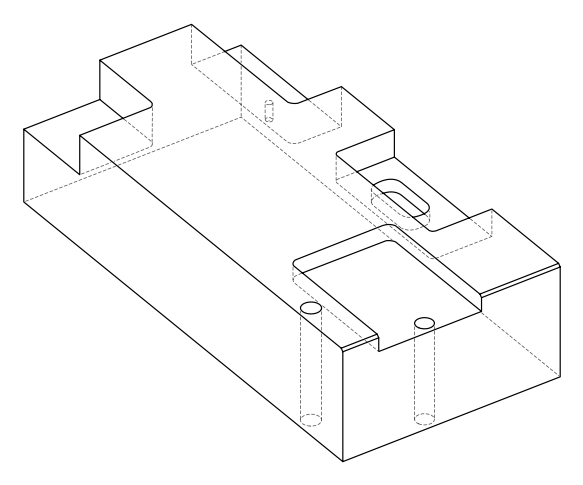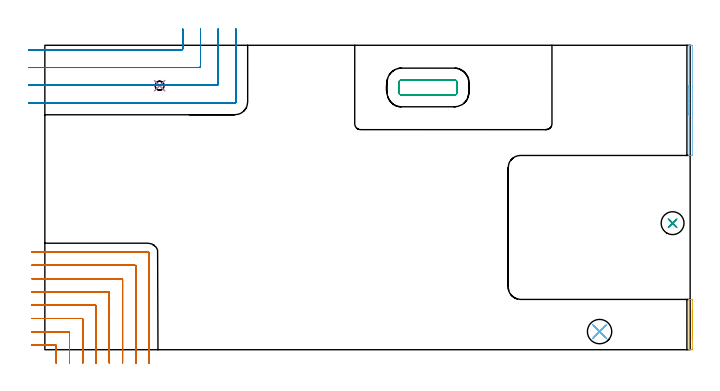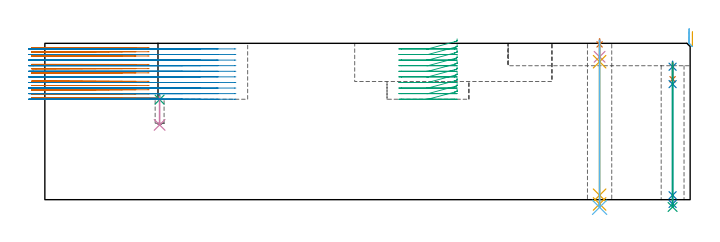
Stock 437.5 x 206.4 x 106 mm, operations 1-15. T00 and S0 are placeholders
(PLAN: 17 operations, 12 tool changes, 172.2 min)
(1 SPOT_DRILL | STEP1HOLE | NXT0321_9005460120000 | 0.03 min | 4 mm3)
(2 SPOT_DRILL_1 | STEP1HOLE_1 | NXT0321_9005460120000 | 0.03 min | 1633 mm3)
(3 SPOT_DRILL_2 | STEP1POCKET | NXT0321_9005460120000 | 0.04 min | 4142 mm3)
(4 DRILL_BLIND_HOLE_INTO_CENTER | STEP1HOLE | NXT0301_032 | 0.05 min | 239 mm3)
(5 GUN_DRILL_THROUGH_HOLE | STEP1HOLE | UGT0307_002 | 0.52 min | 2720 mm3)
(6 SPADE_DRILL_TO_ENLARGE_THROUGH_HOLE | STEP1HOLE | UGT0306_007 | 0.45 min | 19653 mm3)
(7 DRILL_BLIND_HOLE_INTO_CENTER_1 | STEP1HOLE_1 | NXT0301_032 | 0.05 min | 243 mm3)
(8 GUN_DRILL_THROUGH_HOLE_1 | STEP1HOLE_1 | UGT0307_002 | 0.45 min | 2296 mm3)
(9 SPADE_DRILL_TO_ENLARGE_THROUGH_HOLE_1 | STEP1HOLE_1 | UGT0306_006 | 0.4 min | 15783 mm3)
(10 DRILL_BLIND_HOLE_INTO_CENTER_2 | STEP1POCKET | NXT0301_032 | 0.09 min | 492 mm3)
(11 AREA_MILL | FG_CHAMFER_SURFACE | UGT0205_001 | 0.42 min | 89 mm3)
(12 AREA_MILL_1 | FG_CHAMFER_SURFACE_1 | UGT0205_001 | 0.75 min | 182 mm3)
(13 MILL_CORNER_NOTCH_RECTANGULAR | CORNER_NOTCH_RECTANGULAR | NXT0201_011 | Follow Part, ap 3, ae 75% | 21.62 min | 205667 mm3)
(14 MILL_CORNER_NOTCH_RECTANGULAR_1 | CORNER_NOTCH_RECTANGULAR_1 | NXT0201_012 | Follow Part, ap 4, ae 75% | 13.56 min | 240679 mm3)
(15 MILL_RECTANGULAR_POCKET | POCKET_RECTANGULAR_STRAIGHT | NXT0201_012 | Follow Part, ap 4, ae 75% | 3.02 min | 52012 mm3)
(16 MILL_SLOT | SLOT_PARTIAL_RECTANGULAR | NXT0201_008 | Follow Part, ap 1.5, ae 75% | 119.88 min | 162379 mm3)
(17 MILL_SLOT_1 | SLOT_PARTIAL_RECTANGULAR_1 | NXT0201_012 | Follow Part, ap 4, ae 75% | 10.79 min | 179755 mm3)
(TOOL NXT0321_9005460120000 | NC Spot Drill, 142deg, 12mm, Carbide, Uncoated | D12 PA142 FL30 Z2)
(TOOL NXT0301_032 | Carbide Drill 6.1mm [860.1-0610-031A1-MM 2214] | D6.1 PA140 FL53 Z2)
(TOOL UGT0307_002 | Gun Drill 6 mm | D6 PA130 FL24 Z1)
(TOOL UGT0306_007 | Spade Drill 16.5mm | D16.5 PA132 FL10 Z2)
(TOOL UGT0306_006 | Spade Drill 15.5mm | D15.5 PA132 FL10 Z2)
(TOOL UGT0205_001 | Chamfer Mill 20 x 3 x 45 deg. | D20 FL50 Z2)
(TOOL NXT0201_011 | ENDMILL 12mm [2P460-1200-NA 1630] | D12 FL38 Z6)
(TOOL NXT0201_012 | ENDMILL 16mm [2P460-1600-NA 1630] | D16 FL38 Z6)
(TOOL NXT0201_008 | ENDMILL 6mm [2P460-0600-NA 1630] | D6 FL26 Z6)
(OP 1 SPOT_DRILL)
G17 G21 G94 G90
T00 M6
G54
G17 G0 G90 X376.1 Y12.3 S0 M3
G43 Z116. H0
G94 G81 G98 Z105.281 F250. R109.
G80
M5
M2
(OP 2 SPOT_DRILL_1)
G17 G21 G94 G90
T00 M6
G54
G17 G0 G90 X425.6 Y85.8 S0 M3
G43 Z116. H0
G94 G81 G98 Z90.124 F250. R93.8
G80
M5
M2
(OP 3 SPOT_DRILL_2)
G17 G21 G94 G90
T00 M6
G54
G17 G0 G90 X77.8 Y179. S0 M3
G43 Z116. H0
G94 G81 G98 Z67.837 F250. R71.1
G80
M5
M2
(OP 4 DRILL_BLIND_HOLE_INTO_CENTER)
G17 G21 G94 G90
T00 M6
G54
G17 G0 G90 X376.1 Y12.3 S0 M3
G43 Z116. H1
G94 G81 G98 Z96.85 F250. R108.
G80
M5
M2
(OP 5 GUN_DRILL_THROUGH_HOLE)
G17 G21 G94 G90
T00 M6
G54
G17 G0 G90 X376.1 Y12.3 M8
G43 Z116. H0
Z106.709
S716 M3
G94 G1 Z93.543 F125. M26
G4 X.084
Z3. F250.
G4 X.084
Z-2.899 F125.
G4 X.084
M5
M9
G0 Z106.709
Z116.
M2
(OP 6 SPADE_DRILL_TO_ENLARGE_THROUGH_HOLE)
G17 G21 G94 G90
T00 M6
G54
G17 G0 G90 X376.1 Y12.3 S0 M3
G43 Z116. H0
G94 G73 G98 Z-5.173 F250. Q15.882 R108.
G80
M5
M2
(OP 7 DRILL_BLIND_HOLE_INTO_CENTER_1)
G17 G21 G94 G90
T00 M6
G54
G17 G0 G90 X425.6 Y85.8 S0 M3
G43 Z116. H1
G94 G81 G98 Z81.65 F250. R92.8
G80
M5
M2
(OP 8 GUN_DRILL_THROUGH_HOLE_1)
G17 G21 G94 G90
T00 M6
G54
G17 G0 G90 X425.6 Y85.8 M8
G43 Z116. H0
Z90.984
S716 M3
G94 G1 Z78.343 F125. M26
G4 X.084
Z3. F250.
G4 X.084
Z-2.899 F125.
G4 X.084
M5
M9
G0 Z90.984
Z116.
M2
(OP 9 SPADE_DRILL_TO_ENLARGE_THROUGH_HOLE_1)
G17 G21 G94 G90
T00 M6
G54
G17 G0 G90 X425.6 Y85.8 S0 M3
G43 Z116. H0
G94 G73 G98 Z-4.951 F250. Q13.679 R92.8
G80
M5
M2
(OP 10 DRILL_BLIND_HOLE_INTO_CENTER_2)
G17 G21 G94 G90
T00 M6
G54
G17 G0 G90 X77.8 Y179. S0 M3
G43 Z116. H1
G94 G81 G98 Z50.7 F250. R70.1
G80
M5
M2
(OP 11 AREA_MILL)
G17 G21 G94 G90
T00 M6
G54
G17 G0 G90 X439. Y27.05 S1061 M3
G43 Z116. H0
Z113.8
G94 G1 Y27.012 Z112.928 F250.
Y26.898 Z112.064
Y26.709 Z111.212
Y26.447 Z110.38
Y26.113 Z109.574
Y25.71 Z108.8
Y25.242 Z108.064
Y24.71 Z107.372
Y24.121 Z106.729
Y23.478 Z106.14
Y22.786 Z105.608
Y22.05 Z105.14
Y21.276 Z104.737
Y20.47 Z104.403
Y19.638 Z104.141
Y18.786 Z103.952
Y17.922 Z103.838
Y17.05 Z103.8
Y0.457
X438.997 Y0.132 Z103.803
X438.993 Y0.015 Z103.804
X438.991 Y0.004 Z103.805
X438.766 Y0.003 Z104.03
X438.253 Y0. Z104.546
X436.939 Z105.86
X436.841 Z105.952
X436.803 Y0.009 Z105.988
X436.8 Y0.131 Z106.
Y33.968
X436.803 Y34.09 Z105.989
X436.839 Y34.094 Z105.954
X436.939 Y34.1 Z105.86
X437.547 Z105.252
X438.253 Z104.546
X438.766 Y34.097 Z104.03
X438.991 Y34.096 Z103.805
X438.993 Y34.085 Z103.804
X438.998 Y33.968 Z103.802
X439. Y33.848 Z103.8
Y17.05
Y16.178 Z103.838
Y15.313 Z103.952
Y14.462 Z104.141
Y13.63 Z104.403
Y12.824 Z104.737
Y12.05 Z105.14
Y11.314 Z105.609
Y10.622 Z106.14
Y9.979 Z106.729
Y9.39 Z107.372
Y8.858 Z108.064
Y8.39 Z108.8
Y7.987 Z109.574
Y7.653 Z110.38
Y7.391 Z111.212
Y7.202 Z112.064
Y7.088 Z112.928
Y7.05 Z113.8
G0 Z116.
M5
M2
(OP 12 AREA_MILL_1)
G17 G21 G94 G90
T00 M6
G54
G17 G0 G90 X436.8 Y159.05 S1061 M3
G43 Z116. H0
G94 G1 Y159.088 Z115.128 F250.
Y159.202 Z114.263
Y159.391 Z113.412
Y159.653 Z112.58
Y159.987 Z111.774
Y160.39 Z111.
Y160.858 Z110.264
Y161.39 Z109.572
Y161.979 Z108.929
Y162.622 Z108.339
Y163.314 Z107.808
Y164.05 Z107.34
Y164.824 Z106.937
Y165.63 Z106.603
Y166.462 Z106.341
Y167.313 Z106.152
Y168.178 Z106.038
Y169.05 Z106.
Y206.312
X436.803 Y206.39 Z105.99
X436.893 Y206.4 Z105.905
X437.378 Z105.42
X438.422 Z104.377
X438.766 Z104.03
X438.937 Z103.86
X438.992 Y206.397 Z103.806
X438.997 Y206.312 Z103.803
X439. Y206.192 Z103.8
Y132.112
X438.996 Y131.788 Z103.804
X438.991 Y131.703 Z103.806
X438.937 Y131.7 Z103.86
X436.893 Z105.905
X436.842 Z105.953
X436.804 Y131.71 Z105.989
X436.8 Y131.788 Z106.
Y169.05
Y169.922 Z106.038
Y170.786 Z106.152
Y171.638 Z106.341
Y172.47 Z106.603
Y173.276 Z106.937
Y174.05 Z107.34
Y174.786 Z107.808
Y175.478 Z108.339
Y176.121 Z108.929
Y176.71 Z109.572
Y177.241 Z110.264
Y177.71 Z111.
Y178.113 Z111.774
Y178.447 Z112.58
Y178.709 Z113.412
Y178.898 Z114.263
Y179.012 Z115.128
Y179.05 Z116.
M5
M2
(OP 13 MILL_CORNER_NOTCH_RECTANGULAR)
G17 G21 G94 G90
T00 M6
G54
G17 G0 G90 X7.7 Y-9. S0 M3
G43 Z116. H1
Z103.138
G94 G1 Y-6. F250.
Y2.605 F500.
G3 X7.105 Y3.2 R0.6
G1 X-6.
X-9. F250.
G0 Z116.
X16.7 Y-9.
Z103.138
G1 Y-6.
Y11.605 F500.
G3 X16.105 Y12.2 R0.6
G1 X-6.
X-9. F250.
G0 Z116.
X25.7 Y-9.
Z103.138
G1 Y-6.
Y20.604 F500.
G3 X25.104 Y21.2 R0.6
G1 X-6.
X-9. F250.
G0 Z116.
X34.7 Y-9.
Z103.138
G1 Y-6.
Y29.604 F500.
G3 X34.104 Y30.2 R0.6
G1 X-6.
X-9. F250.
G0 Z116.
X43.7 Y-9.
Z103.138
G1 Y-6.
Y38.604 F500.
G3 X43.104 Y39.2 R0.6
G1 X-6.
X-9. F250.
G0 Z116.
X52.7 Y-9.
Z103.138
G1 Y-6.
Y47.604 F500.
G3 X52.104 Y48.2 R0.6
G1 X-6.
X-9. F250.
G0 Z116.
X61.7 Y-9.
Z103.138
G1 Y-6.
Y56.604 F500.
G3 X61.104 Y57.2 R0.6
G1 X-6.
X-9. F250.
G0 Z116.
X70.7 Y-9.
Z103.138
G1 Y-6.
Y65.5 F500.
G3 X70. Y66.2 R0.7
G1 X-6.
X-9. F250.
G0 Z116.
X7.7 Y-9.
Z100.277
G1 Y-6.
Y2.605 F500.
G3 X7.105 Y3.2 R0.6
G1 X-6.
X-9. F250.
G0 Z116.
X16.7 Y-9.
Z100.277
G1 Y-6.
Y11.605 F500.
G3 X16.105 Y12.2 R0.6
G1 X-6.
X-9. F250.
G0 Z116.
X25.7 Y-9.
Z100.277
G1 Y-6.
Y20.604 F500.
G3 X25.104 Y21.2 R0.6
G1 X-6.
X-9. F250.
G0 Z116.
X34.7 Y-9.
Z100.277
G1 Y-6.
Y29.604 F500.
G3 X34.104 Y30.2 R0.6
G1 X-6.
X-9. F250.
G0 Z116.
X43.7 Y-9.
Z100.277
G1 Y-6.
Y38.604 F500.
G3 X43.104 Y39.2 R0.6
G1 X-6.
X-9. F250.
G0 Z116.
X52.7 Y-9.
Z100.277
G1 Y-6.
Y47.604 F500.
G3 X52.104 Y48.2 R0.6
G1 X-6.
X-9. F250.
G0 Z116.
X61.7 Y-9.
Z100.277
G1 Y-6.
Y56.604 F500.
G3 X61.104 Y57.2 R0.6
G1 X-6.
X-9. F250.
G0 Z116.
X70.7 Y-9.
Z100.277
G1 Y-6.
Y65.5 F500.
G3 X70. Y66.2 R0.7
G1 X-6.
X-9. F250.
G0 Z116.
X7.7 Y-9.
Z97.415
G1 Y-6.
Y2.605 F500.
G3 X7.105 Y3.2 R0.6
G1 X-6.
X-9. F250.
G0 Z116.
X16.7 Y-9.
Z97.415
G1 Y-6.
Y11.605 F500.
G3 X16.105 Y12.2 R0.6
G1 X-6.
X-9. F250.
G0 Z116.
X25.7 Y-9.
Z97.415
G1 Y-6.
Y20.604 F500.
G3 X25.104 Y21.2 R0.6
G1 X-6.
X-9. F250.
G0 Z116.
X34.7 Y-9.
Z97.415
G1 Y-6.
Y29.604 F500.
G3 X34.104 Y30.2 R0.6
G1 X-6.
X-9. F250.
G0 Z116.
X43.7 Y-9.
Z97.415
G1 Y-6.
Y38.604 F500.
G3 X43.104 Y39.2 R0.6
G1 X-6.
X-9. F250.
G0 Z116.
X52.7 Y-9.
Z97.415
G1 Y-6.
Y47.604 F500.
G3 X52.104 Y48.2 R0.6
G1 X-6.
X-9. F250.
G0 Z116.
X61.7 Y-9.
Z97.415
G1 Y-6.
Y56.604 F500.
G3 X61.104 Y57.2 R0.6
G1 X-6.
X-9. F250.
G0 Z116.
X70.7 Y-9.
Z97.415
G1 Y-6.
Y65.5 F500.
G3 X70. Y66.2 R0.7
G1 X-6.
X-9. F250.
G0 Z116.
X7.7 Y-9.
Z94.554
G1 Y-6.
Y2.605 F500.
G3 X7.105 Y3.2 R0.6
G1 X-6.
X-9. F250.
G0 Z116.
X16.7 Y-9.
Z94.554
G1 Y-6.
Y11.605 F500.
G3 X16.105 Y12.2 R0.6
G1 X-6.
X-9. F250.
G0 Z116.
X25.7 Y-9.
Z94.554
G1 Y-6.
Y20.604 F500.
G3 X25.104 Y21.2 R0.6
G1 X-6.
X-9. F250.
G0 Z116.
X34.7 Y-9.
Z94.554
G1 Y-6.
Y29.604 F500.
G3 X34.104 Y30.2 R0.6
G1 X-6.
X-9. F250.
G0 Z116.
X43.7 Y-9.
Z94.554
G1 Y-6.
Y38.604 F500.
G3 X43.104 Y39.2 R0.6
G1 X-6.
X-9. F250.
G0 Z116.
X52.7 Y-9.
Z94.554
G1 Y-6.
Y47.604 F500.
G3 X52.104 Y48.2 R0.6
G1 X-6.
X-9. F250.
G0 Z116.
X61.7 Y-9.
Z94.554
G1 Y-6.
Y56.604 F500.
G3 X61.104 Y57.2 R0.6
G1 X-6.
X-9. F250.
G0 Z116.
X70.7 Y-9.
Z94.554
G1 Y-6.
Y65.5 F500.
G3 X70. Y66.2 R0.7
G1 X-6.
X-9. F250.
G0 Z116.
X7.7 Y-9.
Z91.692
G1 Y-6.
Y2.605 F500.
G3 X7.105 Y3.2 R0.6
G1 X-6.
X-9. F250.
G0 Z116.
X16.7 Y-9.
Z91.692
G1 Y-6.
Y11.605 F500.
G3 X16.105 Y12.2 R0.6
G1 X-6.
X-9. F250.
G0 Z116.
X25.7 Y-9.
Z91.692
G1 Y-6.
Y20.604 F500.
G3 X25.104 Y21.2 R0.6
G1 X-6.
X-9. F250.
G0 Z116.
X34.7 Y-9.
Z91.692
G1 Y-6.
Y29.604 F500.
G3 X34.104 Y30.2 R0.6
G1 X-6.
X-9. F250.
G0 Z116.
X43.7 Y-9.
Z91.692
G1 Y-6.
Y38.604 F500.
G3 X43.104 Y39.2 R0.6
G1 X-6.
X-9. F250.
G0 Z116.
X52.7 Y-9.
Z91.692
G1 Y-6.
Y47.604 F500.
G3 X52.104 Y48.2 R0.6
G1 X-6.
X-9. F250.
G0 Z116.
X61.7 Y-9.
Z91.692
G1 Y-6.
Y56.604 F500.
G3 X61.104 Y57.2 R0.6
G1 X-6.
X-9. F250.
G0 Z116.
X70.7 Y-9.
Z91.692
G1 Y-6.
Y65.5 F500.
G3 X70. Y66.2 R0.7
G1 X-6.
X-9. F250.
G0 Z116.
X7.7 Y-9.
Z88.831
G1 Y-6.
Y2.605 F500.
G3 X7.105 Y3.2 R0.6
G1 X-6.
X-9. F250.
G0 Z116.
X16.7 Y-9.
Z88.831
G1 Y-6.
Y11.605 F500.
G3 X16.105 Y12.2 R0.6
G1 X-6.
X-9. F250.
G0 Z116.
X25.7 Y-9.
Z88.831
G1 Y-6.
Y20.604 F500.
G3 X25.104 Y21.2 R0.6
G1 X-6.
X-9. F250.
G0 Z116.
X34.7 Y-9.
Z88.831
G1 Y-6.
Y29.604 F500.
G3 X34.104 Y30.2 R0.6
G1 X-6.
X-9. F250.
G0 Z116.
X43.7 Y-9.
Z88.831
G1 Y-6.
Y38.604 F500.
G3 X43.104 Y39.2 R0.6
G1 X-6.
X-9. F250.
G0 Z116.
X52.7 Y-9.
Z88.831
G1 Y-6.
Y47.604 F500.
G3 X52.104 Y48.2 R0.6
G1 X-6.
X-9. F250.
G0 Z116.
X61.7 Y-9.
Z88.831
G1 Y-6.
Y56.604 F500.
G3 X61.104 Y57.2 R0.6
G1 X-6.
X-9. F250.
G0 Z116.
X70.7 Y-9.
Z88.831
G1 Y-6.
Y65.5 F500.
G3 X70. Y66.2 R0.7
G1 X-6.
X-9. F250.
G0 Z116.
X7.7 Y-9.
Z85.969
G1 Y-6.
Y2.605 F500.
G3 X7.105 Y3.2 R0.6
G1 X-6.
X-9. F250.
G0 Z116.
X16.7 Y-9.
Z85.969
G1 Y-6.
Y11.605 F500.
G3 X16.105 Y12.2 R0.6
G1 X-6.
X-9. F250.
G0 Z116.
X25.7 Y-9.
Z85.969
G1 Y-6.
Y20.604 F500.
G3 X25.104 Y21.2 R0.6
G1 X-6.
X-9. F250.
G0 Z116.
X34.7 Y-9.
Z85.969
G1 Y-6.
Y29.604 F500.
G3 X34.104 Y30.2 R0.6
G1 X-6.
X-9. F250.
G0 Z116.
X43.7 Y-9.
Z85.969
G1 Y-6.
Y38.604 F500.
G3 X43.104 Y39.2 R0.6
G1 X-6.
X-9. F250.
G0 Z116.
X52.7 Y-9.
Z85.969
G1 Y-6.
Y47.604 F500.
G3 X52.104 Y48.2 R0.6
G1 X-6.
X-9. F250.
G0 Z116.
X61.7 Y-9.
Z85.969
G1 Y-6.
Y56.604 F500.
G3 X61.104 Y57.2 R0.6
G1 X-6.
X-9. F250.
G0 Z116.
X70.7 Y-9.
Z85.969
G1 Y-6.
Y65.5 F500.
G3 X70. Y66.2 R0.7
G1 X-6.
X-9. F250.
G0 Z116.
X7.7 Y-9.
Z83.108
G1 Y-6.
Y2.605 F500.
G3 X7.105 Y3.2 R0.6
G1 X-6.
X-9. F250.
G0 Z116.
X16.7 Y-9.
Z83.108
G1 Y-6.
Y11.605 F500.
G3 X16.105 Y12.2 R0.6
G1 X-6.
X-9. F250.
G0 Z116.
X25.7 Y-9.
Z83.108
G1 Y-6.
Y20.604 F500.
G3 X25.104 Y21.2 R0.6
G1 X-6.
X-9. F250.
G0 Z116.
X34.7 Y-9.
Z83.108
G1 Y-6.
Y29.604 F500.
G3 X34.104 Y30.2 R0.6
G1 X-6.
X-9. F250.
G0 Z116.
X43.7 Y-9.
Z83.108
G1 Y-6.
Y38.604 F500.
G3 X43.104 Y39.2 R0.6
G1 X-6.
X-9. F250.
G0 Z116.
X52.7 Y-9.
Z83.108
G1 Y-6.
Y47.604 F500.
G3 X52.104 Y48.2 R0.6
G1 X-6.
X-9. F250.
G0 Z116.
X61.7 Y-9.
Z83.108
G1 Y-6.
Y56.604 F500.
G3 X61.104 Y57.2 R0.6
G1 X-6.
X-9. F250.
G0 Z116.
X70.7 Y-9.
Z83.108
G1 Y-6.
Y65.5 F500.
G3 X70. Y66.2 R0.7
G1 X-6.
X-9. F250.
G0 Z116.
X7.7 Y-9.
Z80.246
G1 Y-6.
Y2.605 F500.
G3 X7.105 Y3.2 R0.6
G1 X-6.
X-9. F250.
G0 Z116.
X16.7 Y-9.
Z80.246
G1 Y-6.
Y11.605 F500.
G3 X16.105 Y12.2 R0.6
G1 X-6.
X-9. F250.
G0 Z116.
X25.7 Y-9.
Z80.246
G1 Y-6.
Y20.604 F500.
G3 X25.104 Y21.2 R0.6
G1 X-6.
X-9. F250.
G0 Z116.
X34.7 Y-9.
Z80.246
G1 Y-6.
Y29.604 F500.
G3 X34.104 Y30.2 R0.6
G1 X-6.
X-9. F250.
G0 Z116.
X43.7 Y-9.
Z80.246
G1 Y-6.
Y38.604 F500.
G3 X43.104 Y39.2 R0.6
G1 X-6.
X-9. F250.
G0 Z116.
X52.7 Y-9.
Z80.246
G1 Y-6.
Y47.604 F500.
G3 X52.104 Y48.2 R0.6
G1 X-6.
X-9. F250.
G0 Z116.
X61.7 Y-9.
Z80.246
G1 Y-6.
Y56.604 F500.
G3 X61.104 Y57.2 R0.6
G1 X-6.
X-9. F250.
G0 Z116.
X70.7 Y-9.
Z80.246
G1 Y-6.
Y65.5 F500.
G3 X70. Y66.2 R0.7
G1 X-6.
X-9. F250.
G0 Z116.
X7.7 Y-9.
Z77.385
G1 Y-6.
Y2.605 F500.
G3 X7.105 Y3.2 R0.6
G1 X-6.
X-9. F250.
G0 Z116.
X16.7 Y-9.
Z77.385
G1 Y-6.
Y11.605 F500.
G3 X16.105 Y12.2 R0.6
G1 X-6.
X-9. F250.
G0 Z116.
X25.7 Y-9.
Z77.385
G1 Y-6.
Y20.604 F500.
G3 X25.104 Y21.2 R0.6
G1 X-6.
X-9. F250.
G0 Z116.
X34.7 Y-9.
Z77.385
G1 Y-6.
Y29.604 F500.
G3 X34.104 Y30.2 R0.6
G1 X-6.
X-9. F250.
G0 Z116.
X43.7 Y-9.
Z77.385
G1 Y-6.
Y38.604 F500.
G3 X43.104 Y39.2 R0.6
G1 X-6.
X-9. F250.
G0 Z116.
X52.7 Y-9.
Z77.385
G1 Y-6.
Y47.604 F500.
G3 X52.104 Y48.2 R0.6
G1 X-6.
X-9. F250.
G0 Z116.
X61.7 Y-9.
Z77.385
G1 Y-6.
Y56.604 F500.
G3 X61.104 Y57.2 R0.6
G1 X-6.
X-9. F250.
G0 Z116.
X70.7 Y-9.
Z77.385
G1 Y-6.
Y65.5 F500.
G3 X70. Y66.2 R0.7
G1 X-6.
X-9. F250.
G0 Z116.
X7.7 Y-9.
Z74.523
G1 Y-6.
Y2.605 F500.
G3 X7.105 Y3.2 R0.6
G1 X-6.
X-9. F250.
G0 Z116.
X16.7 Y-9.
Z74.523
G1 Y-6.
Y11.605 F500.
G3 X16.105 Y12.2 R0.6
G1 X-6.
X-9. F250.
G0 Z116.
X25.7 Y-9.
Z74.523
G1 Y-6.
Y20.604 F500.
G3 X25.104 Y21.2 R0.6
G1 X-6.
X-9. F250.
G0 Z116.
X34.7 Y-9.
Z74.523
G1 Y-6.
Y29.604 F500.
G3 X34.104 Y30.2 R0.6
G1 X-6.
X-9. F250.
G0 Z116.
X43.7 Y-9.
Z74.523
G1 Y-6.
Y38.604 F500.
G3 X43.104 Y39.2 R0.6
G1 X-6.
X-9. F250.
G0 Z116.
X52.7 Y-9.
Z74.523
G1 Y-6.
Y47.604 F500.
G3 X52.104 Y48.2 R0.6
G1 X-6.
X-9. F250.
G0 Z116.
X61.7 Y-9.
Z74.523
G1 Y-6.
Y56.604 F500.
G3 X61.104 Y57.2 R0.6
G1 X-6.
X-9. F250.
G0 Z116.
X70.7 Y-9.
Z74.523
G1 Y-6.
Y65.5 F500.
G3 X70. Y66.2 R0.7
G1 X-6.
X-9. F250.
G0 Z116.
X7.7 Y-9.
Z71.662
G1 Y-6.
Y2.605 F500.
G3 X7.105 Y3.2 R0.6
G1 X-6.
X-9. F250.
G0 Z116.
X16.7 Y-9.
Z71.662
G1 Y-6.
Y11.605 F500.
G3 X16.105 Y12.2 R0.6
G1 X-6.
X-9. F250.
G0 Z116.
X25.7 Y-9.
Z71.662
G1 Y-6.
Y20.604 F500.
G3 X25.104 Y21.2 R0.6
G1 X-6.
X-9. F250.
G0 Z116.
X34.7 Y-9.
Z71.662
G1 Y-6.
Y29.604 F500.
G3 X34.104 Y30.2 R0.6
G1 X-6.
X-9. F250.
G0 Z116.
X43.7 Y-9.
Z71.662
G1 Y-6.
Y38.604 F500.
G3 X43.104 Y39.2 R0.6
G1 X-6.
X-9. F250.
G0 Z116.
X52.7 Y-9.
Z71.662
G1 Y-6.
Y47.604 F500.
G3 X52.104 Y48.2 R0.6
G1 X-6.
X-9. F250.
G0 Z116.
X61.7 Y-9.
Z71.662
G1 Y-6.
Y56.604 F500.
G3 X61.104 Y57.2 R0.6
G1 X-6.
X-9. F250.
G0 Z116.
X70.7 Y-9.
Z71.662
G1 Y-6.
Y65.5 F500.
G3 X70. Y66.2 R0.7
G1 X-6.
X-9. F250.
G0 Z116.
X7.7 Y-9.
Z68.8
G1 Y-6.
Y2.605 F500.
G3 X7.105 Y3.2 R0.6
G1 X-6.
X-9. F250.
G0 Z116.
X16.7 Y-9.
Z68.8
G1 Y-6.
Y11.605 F500.
G3 X16.105 Y12.2 R0.6
G1 X-6.
X-9. F250.
G0 Z116.
X25.7 Y-9.
Z68.8
G1 Y-6.
Y20.604 F500.
G3 X25.104 Y21.2 R0.6
G1 X-6.
X-9. F250.
G0 Z116.
X34.7 Y-9.
Z68.8
G1 Y-6.
Y29.604 F500.
G3 X34.104 Y30.2 R0.6
G1 X-6.
X-9. F250.
G0 Z116.
X43.7 Y-9.
Z68.8
G1 Y-6.
Y38.604 F500.
G3 X43.104 Y39.2 R0.6
G1 X-6.
X-9. F250.
G0 Z116.
X52.7 Y-9.
Z68.8
G1 Y-6.
Y47.604 F500.
G3 X52.104 Y48.2 R0.6
G1 X-6.
X-9. F250.
G0 Z116.
X61.7 Y-9.
Z68.8
G1 Y-6.
Y56.604 F500.
G3 X61.104 Y57.2 R0.6
G1 X-6.
X-9. F250.
G0 Z116.
X70.7 Y-9.
Z68.8
G1 Y-6.
Y65.5 F500.
G3 X70. Y66.2 R0.7
G1 X-6.
X-9. F250.
G0 Z116.
M5
M2
(OP 14 MILL_CORNER_NOTCH_RECTANGULAR_1)
G17 G21 G94 G90
T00 M6
G54
G17 G0 G90 X-11. Y203.3 S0 M3
G43 Z116. H1
Z102.21
G94 G1 X-8. F250.
X92.705 F500.
G3 X93.5 Y204.095 R0.8
G1 Y214.4
Y217.4 F250.
G0 Z116.
X-11. Y191.3
Z102.21
G1 X-8.
X104.705 F500.
G3 X105.5 Y192.095 R0.8
G1 Y214.4
Y217.4 F250.
G0 Z116.
X-11. Y179.3
Z102.21
G1 X-8.
X116.705 F500.
G3 X117.5 Y180.095 R0.8
G1 Y214.4
Y217.4 F250.
G0 Z116.
X-11. Y167.3
Z102.21
G1 X-8.
X128.704 F500.
G3 X129.5 Y168.096 R0.8
G1 Y214.4
Y217.4 F250.
G0 Z116.
X-11. Y203.3
Z98.42
G1 X-8.
X92.705 F500.
G3 X93.5 Y204.095 R0.8
G1 Y214.4
Y217.4 F250.
G0 Z116.
X-11. Y191.3
Z98.42
G1 X-8.
X104.705 F500.
G3 X105.5 Y192.095 R0.8
G1 Y214.4
Y217.4 F250.
G0 Z116.
X-11. Y179.3
Z98.42
G1 X-8.
X116.705 F500.
G3 X117.5 Y180.095 R0.8
G1 Y214.4
Y217.4 F250.
G0 Z116.
X-11. Y167.3
Z98.42
G1 X-8.
X128.704 F500.
G3 X129.5 Y168.096 R0.8
G1 Y214.4
Y217.4 F250.
G0 Z116.
X-11. Y203.3
Z94.63
G1 X-8.
X92.705 F500.
G3 X93.5 Y204.095 R0.8
G1 Y214.4
Y217.4 F250.
G0 Z116.
X-11. Y191.3
Z94.63
G1 X-8.
X104.705 F500.
G3 X105.5 Y192.095 R0.8
G1 Y214.4
Y217.4 F250.
G0 Z116.
X-11. Y179.3
Z94.63
G1 X-8.
X116.705 F500.
G3 X117.5 Y180.095 R0.8
G1 Y214.4
Y217.4 F250.
G0 Z116.
X-11. Y167.3
Z94.63
G1 X-8.
X128.704 F500.
G3 X129.5 Y168.096 R0.8
G1 Y214.4
Y217.4 F250.
G0 Z116.
X-11. Y203.3
Z90.84
G1 X-8.
X92.705 F500.
G3 X93.5 Y204.095 R0.8
G1 Y214.4
Y217.4 F250.
G0 Z116.
X-11. Y191.3
Z90.84
G1 X-8.
X104.705 F500.
G3 X105.5 Y192.095 R0.8
G1 Y214.4
Y217.4 F250.
G0 Z116.
X-11. Y179.3
Z90.84
G1 X-8.
X116.705 F500.
G3 X117.5 Y180.095 R0.8
G1 Y214.4
Y217.4 F250.
G0 Z116.
X-11. Y167.3
Z90.84
G1 X-8.
X128.704 F500.
G3 X129.5 Y168.096 R0.8
G1 Y214.4
Y217.4 F250.
G0 Z116.
X-11. Y203.3
Z87.05
G1 X-8.
X92.705 F500.
G3 X93.5 Y204.095 R0.8
G1 Y214.4
Y217.4 F250.
G0 Z116.
X-11. Y191.3
Z87.05
G1 X-8.
X104.705 F500.
G3 X105.5 Y192.095 R0.8
G1 Y214.4
Y217.4 F250.
G0 Z116.
X-11. Y179.3
Z87.05
G1 X-8.
X116.705 F500.
G3 X117.5 Y180.095 R0.8
G1 Y214.4
Y217.4 F250.
G0 Z116.
X-11. Y167.3
Z87.05
G1 X-8.
X128.704 F500.
G3 X129.5 Y168.096 R0.8
G1 Y214.4
Y217.4 F250.
G0 Z116.
X-11. Y203.3
Z83.26
G1 X-8.
X92.705 F500.
G3 X93.5 Y204.095 R0.8
G1 Y214.4
Y217.4 F250.
G0 Z116.
X-11. Y191.3
Z83.26
G1 X-8.
X104.705 F500.
G3 X105.5 Y192.095 R0.8
G1 Y214.4
Y217.4 F250.
G0 Z116.
X-11. Y179.3
Z83.26
G1 X-8.
X116.705 F500.
G3 X117.5 Y180.095 R0.8
G1 Y214.4
Y217.4 F250.
G0 Z116.
X-11. Y167.3
Z83.26
G1 X-8.
X128.704 F500.
G3 X129.5 Y168.096 R0.8
G1 Y214.4
Y217.4 F250.
G0 Z116.
X-11. Y203.3
Z79.47
G1 X-8.
X92.705 F500.
G3 X93.5 Y204.095 R0.8
G1 Y214.4
Y217.4 F250.
G0 Z116.
X-11. Y191.3
Z79.47
G1 X-8.
X104.705 F500.
G3 X105.5 Y192.095 R0.8
G1 Y214.4
Y217.4 F250.
G0 Z116.
X-11. Y179.3
Z79.47
G1 X-8.
X116.705 F500.
G3 X117.5 Y180.095 R0.8
G1 Y214.4
Y217.4 F250.
G0 Z116.
X-11. Y167.3
Z79.47
G1 X-8.
X128.704 F500.
G3 X129.5 Y168.096 R0.8
G1 Y214.4
Y217.4 F250.
G0 Z116.
X-11. Y203.3
Z75.68
G1 X-8.
X92.705 F500.
G3 X93.5 Y204.095 R0.8
G1 Y214.4
Y217.4 F250.
G0 Z116.
X-11. Y191.3
Z75.68
G1 X-8.
X104.705 F500.
G3 X105.5 Y192.095 R0.8
G1 Y214.4
Y217.4 F250.
G0 Z116.
X-11. Y179.3
Z75.68
G1 X-8.
X116.705 F500.
G3 X117.5 Y180.095 R0.8
G1 Y214.4
Y217.4 F250.
G0 Z116.
X-11. Y167.3
Z75.68
G1 X-8.
X128.704 F500.
G3 X129.5 Y168.096 R0.8
G1 Y214.4
Y217.4 F250.
G0 Z116.
X-11. Y203.3
Z71.89
G1 X-8.
X92.705 F500.
G3 X93.5 Y204.095 R0.8
G1 Y214.4
Y217.4 F250.
G0 Z116.
X-11. Y191.3
Z71.89
G1 X-8.
X104.705 F500.
G3 X105.5 Y192.095 R0.8
G1 Y214.4
Y217.4 F250.
G0 Z116.
X-11. Y179.3
Z71.89
G1 X-8.
X116.705 F500.
G3 X117.5 Y180.095 R0.8
G1 Y214.4
Y217.4 F250.
G0 Z116.
X-11. Y167.3
Z71.89
G1 X-8.
X128.704 F500.
G3 X129.5 Y168.096 R0.8
G1 Y214.4
Y217.4 F250.
G0 Z116.
X-11. Y203.3
Z68.1
G1 X-8.
X92.705 F500.
G3 X93.5 Y204.095 R0.8
G1 Y214.4
Y217.4 F250.
G0 Z116.
X-11. Y191.3
Z68.1
G1 X-8.
X104.705 F500.
G3 X105.5 Y192.095 R0.8
G1 Y214.4
Y217.4 F250.
G0 Z116.
X-11. Y179.3
Z68.1
G1 X-8.
X116.705 F500.
G3 X117.5 Y180.095 R0.8
G1 Y214.4
Y217.4 F250.
G0 Z116.
X-11. Y167.3
Z68.1
G1 X-8.
X128.704 F500.
G3 X129.5 Y168.096 R0.8
G1 Y214.4
Y217.4 F250.
G0 Z116.
M5
M2
(OP 15 MILL_RECTANGULAR_POCKET)
G17 G21 G94 G90
T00 M6
G54
G17 G0 G90 X279.5 Y176.54 S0 M3
G43 Z116. H1
Z109.
G94 G1 Y181.1 Z107.778 F250.
Y181.234 Z107.742
X279.436 Y181.595 Z107.644
X279.3 Y181.935 Z107.546
X279.099 Y182.24 Z107.448
X278.84 Y182.499 Z107.35
X278.535 Y182.7 Z107.252
X278.195 Y182.836 Z107.154
X277.834 Y182.9 Z107.056
X277.7 Z107.02
X259.75 Z102.21
X241.8 F500.
G3 X240. Y181.1 R1.8
G1 Y174.5
G3 X241.8 Y172.7 R1.8
G1 X277.7
G3 X279.5 Y174.5 R1.8
G1 Y181.1
G3 X277.7 Y182.9 R1.8
G1 X259.75
X258.75
G0 X279.5 Y176.54 Z105.21
G1 Y181.1 Z103.988 F250.
Y181.234 Z103.952
X279.436 Y181.595 Z103.854
X279.3 Y181.935 Z103.756
X279.099 Y182.24 Z103.658
X278.84 Y182.499 Z103.56
X278.535 Y182.7 Z103.462
X278.195 Y182.836 Z103.364
X277.834 Y182.9 Z103.266
X277.7 Z103.23
X259.75 Z98.42
X241.8 F500.
G3 X240. Y181.1 R1.8
G1 Y174.5
G3 X241.8 Y172.7 R1.8
G1 X277.7
G3 X279.5 Y174.5 R1.8
G1 Y181.1
G3 X277.7 Y182.9 R1.8
G1 X259.75
X258.75
G0 X279.5 Y176.54 Z101.42
G1 Y181.1 Z100.198 F250.
Y181.234 Z100.162
X279.436 Y181.595 Z100.064
X279.3 Y181.935 Z99.966
X279.099 Y182.24 Z99.868
X278.84 Y182.499 Z99.77
X278.535 Y182.7 Z99.672
X278.195 Y182.836 Z99.574
X277.834 Y182.9 Z99.476
X277.7 Z99.44
X259.75 Z94.63
X241.8 F500.
G3 X240. Y181.1 R1.8
G1 Y174.5
G3 X241.8 Y172.7 R1.8
G1 X277.7
G3 X279.5 Y174.5 R1.8
G1 Y181.1
G3 X277.7 Y182.9 R1.8
G1 X259.75
X258.75
G0 X279.5 Y176.54 Z97.63
G1 Y181.1 Z96.408 F250.
Y181.234 Z96.372
X279.436 Y181.595 Z96.274
X279.3 Y181.935 Z96.176
X279.099 Y182.24 Z96.078
X278.84 Y182.499 Z95.98
X278.535 Y182.7 Z95.882
X278.195 Y182.836 Z95.784
X277.834 Y182.9 Z95.686
X277.7 Z95.65
X259.75 Z90.84
X241.8 F500.
G3 X240. Y181.1 R1.8
G1 Y174.5
G3 X241.8 Y172.7 R1.8
G1 X277.7
G3 X279.5 Y174.5 R1.8
G1 Y181.1
G3 X277.7 Y182.9 R1.8
G1 X259.75
X258.75
G0 X279.5 Y176.54 Z93.84
G1 Y181.1 Z92.618 F250.
Y181.234 Z92.582
X279.436 Y181.595 Z92.484
X279.3 Y181.935 Z92.386
X279.099 Y182.24 Z92.288
X278.84 Y182.499 Z92.19
X278.535 Y182.7 Z92.092
X278.195 Y182.836 Z91.994
X277.834 Y182.9 Z91.896
X277.7 Z91.86
X259.75 Z87.05
X241.8 F500.
G3 X240. Y181.1 R1.8
G1 Y174.5
G3 X241.8 Y172.7 R1.8
G1 X277.7
G3 X279.5 Y174.5 R1.8
G1 Y181.1
G3 X277.7 Y182.9 R1.8
G1 X259.75
X258.75
G0 X279.5 Y176.54 Z90.05
G1 Y181.1 Z88.828 F250.
Y181.234 Z88.792
X279.436 Y181.595 Z88.694
X279.3 Y181.935 Z88.596
X279.099 Y182.24 Z88.498
X278.84 Y182.499 Z88.4
X278.535 Y182.7 Z88.302
X278.195 Y182.836 Z88.204
X277.834 Y182.9 Z88.106
X277.7 Z88.07
X259.75 Z83.26
X241.8 F500.
G3 X240. Y181.1 R1.8
G1 Y174.5
G3 X241.8 Y172.7 R1.8
G1 X277.7
G3 X279.5 Y174.5 R1.8
G1 Y181.1
G3 X277.7 Y182.9 R1.8
G1 X259.75
X258.75
G0 X279.5 Y176.54 Z86.26
G1 Y181.1 Z85.038 F250.
Y181.234 Z85.002
X279.436 Y181.595 Z84.904
X279.3 Y181.935 Z84.806
X279.099 Y182.24 Z84.708
X278.84 Y182.499 Z84.61
X278.535 Y182.7 Z84.512
X278.195 Y182.836 Z84.414
X277.834 Y182.9 Z84.316
X277.7 Z84.28
X259.75 Z79.47
X241.8 F500.
G3 X240. Y181.1 R1.8
G1 Y174.5
G3 X241.8 Y172.7 R1.8
G1 X277.7
G3 X279.5 Y174.5 R1.8
G1 Y181.1
G3 X277.7 Y182.9 R1.8
G1 X259.75
X258.75
G0 X279.5 Y176.54 Z82.47
G1 Y181.1 Z81.248 F250.
Y181.234 Z81.212
X279.436 Y181.595 Z81.114
X279.3 Y181.935 Z81.016
X279.099 Y182.24 Z80.918
X278.84 Y182.499 Z80.82
X278.535 Y182.7 Z80.722
X278.195 Y182.836 Z80.624
X277.834 Y182.9 Z80.526
X277.7 Z80.49
X259.75 Z75.68
X241.8 F500.
G3 X240. Y181.1 R1.8
G1 Y174.5
G3 X241.8 Y172.7 R1.8
G1 X277.7
G3 X279.5 Y174.5 R1.8
G1 Y181.1
G3 X277.7 Y182.9 R1.8
G1 X259.75
X258.75
G0 X279.5 Y176.54 Z78.68
G1 Y181.1 Z77.458 F250.
Y181.234 Z77.422
X279.436 Y181.595 Z77.324
X279.3 Y181.935 Z77.226
X279.099 Y182.24 Z77.128
X278.84 Y182.499 Z77.03
X278.535 Y182.7 Z76.932
X278.195 Y182.836 Z76.834
X277.834 Y182.9 Z76.736
X277.7 Z76.7
X259.75 Z71.89
X241.8 F500.
G3 X240. Y181.1 R1.8
G1 Y174.5
G3 X241.8 Y172.7 R1.8
G1 X277.7
G3 X279.5 Y174.5 R1.8
G1 Y181.1
G3 X277.7 Y182.9 R1.8
G1 X259.75
X258.75
G0 X279.5 Y176.54 Z74.89
G1 Y181.1 Z73.668 F250.
Y181.234 Z73.632
X279.436 Y181.595 Z73.534
X279.3 Y181.935 Z73.436
X279.099 Y182.24 Z73.338
X278.84 Y182.499 Z73.24
X278.535 Y182.7 Z73.142
X278.195 Y182.836 Z73.044
X277.834 Y182.9 Z72.946
X277.7 Z72.91
X259.75 Z68.1
X241.8 F500.
G3 X240. Y181.1 R1.8
G1 Y174.5
G3 X241.8 Y172.7 R1.8
G1 X277.7
G3 X279.5 Y174.5 R1.8
G1 Y181.1
G3 X277.7 Y182.9 R1.8
G1 X259.75
X258.75
G0 Z116.
M5
M2
